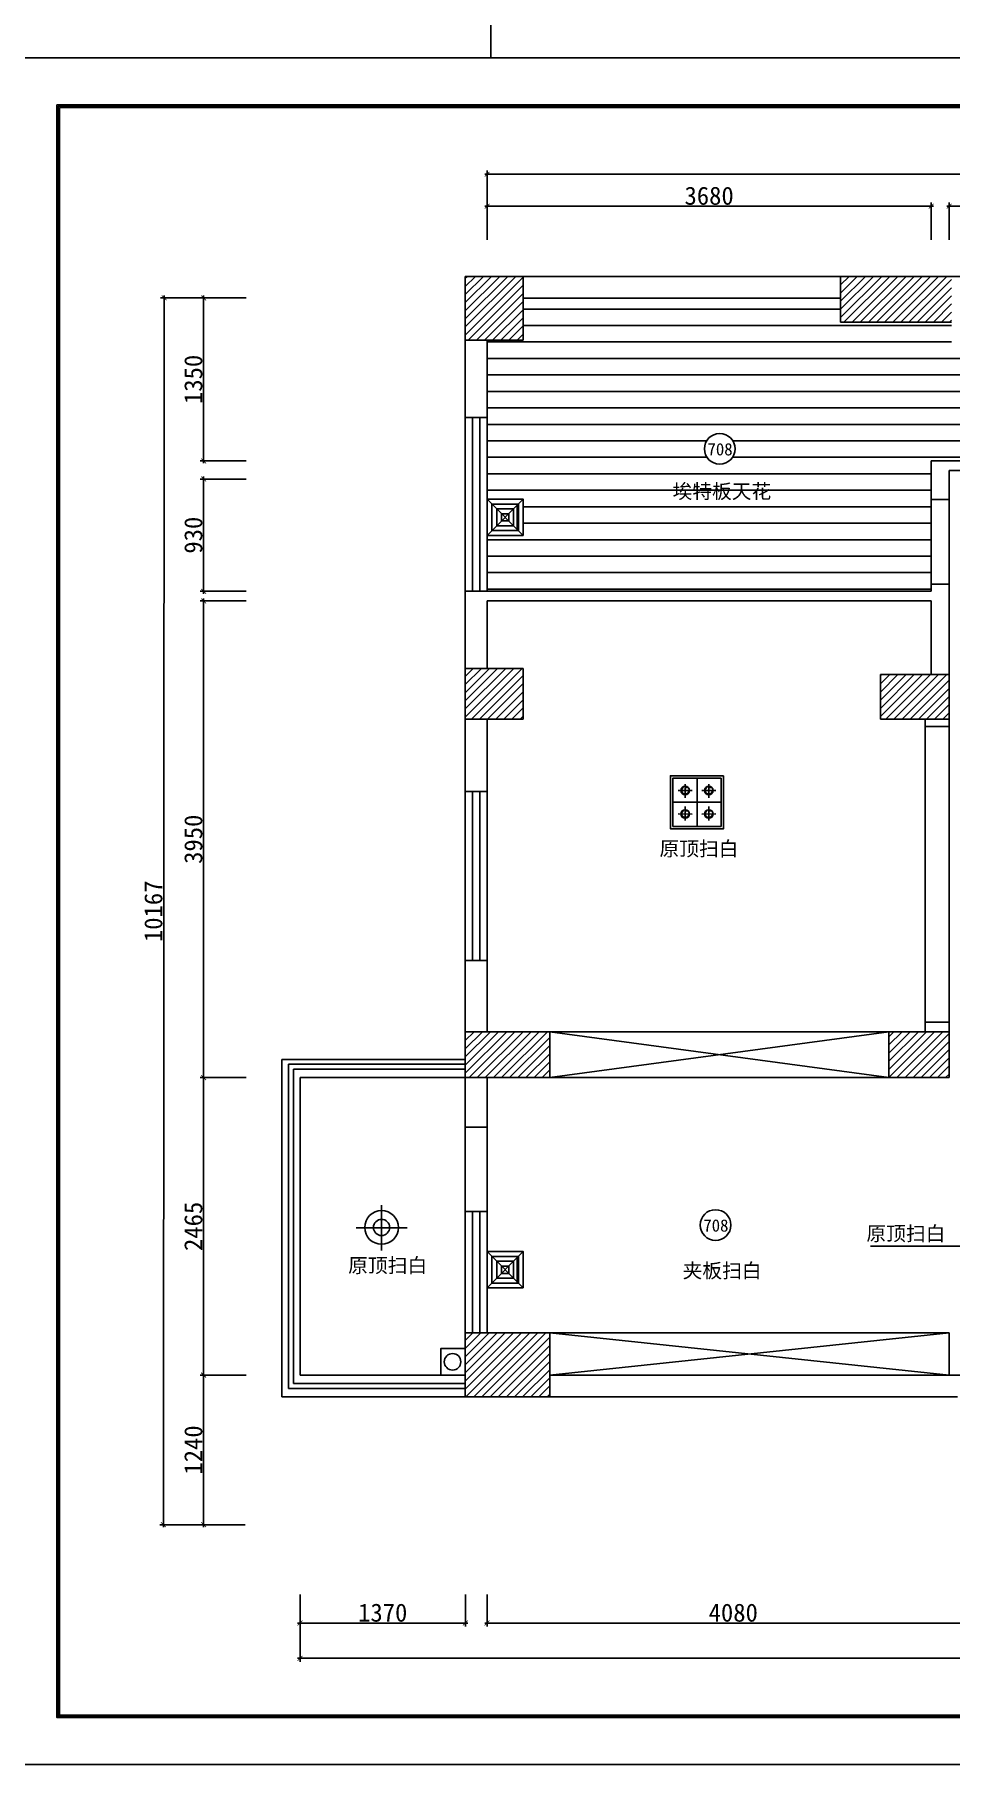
# Model space of a CAD drawing. Header units: millimetres. Extents: x 71641 to 191108, y -23091 to 29972.
# Drawn here: x 131577 to 139167, y -1139 to 13196 of the extents above; entities that cross this region are included whole.
import ezdxf

# ---------------------------------------------------------------- set-up
doc = ezdxf.new("R2010")
doc.units = ezdxf.units.MM
doc.linetypes.add('ACAD_ISO10W100', pattern=[18, 12, -3, 0, -3])
doc.layers.add('00', color=1, linetype='Continuous')
doc.layers.add('家具', color=40, linetype='Continuous')
doc.layers.add('4', color=4, linetype='Continuous', lineweight=5)
doc.styles.add('30', font='SimSun.ttf', dxfattribs={"height": 75})
doc.styles.add('50', font='SimSun.ttf', dxfattribs={"height": 150})
doc.styles.add('60', font='SimSun.ttf', dxfattribs={"height": 180})
doc.dimstyles.new('30', dxfattribs={"dimscale": 0, "dimtxt": 90, "dimasz": 20, "dimexe": 20, "dimexo": 20, "dimgap": 10, "dimtad": 1, "dimdec": 0, "dimzin": 0, "dimdsep": 46, "dimtxsty": '30', "dimblk": 'ARCHTICK', "dimcen": 20, "dimdle": 10, "dimclrd": 8, "dimclre": 8, "dimclrt": 2, "dimadec": 0, "dimazin": 0, "dimtfac": 1, "dimtdec": 0, "dimtmove": 2, "dimatfit": 3, "dimldrblk": 'DOT', "dimfxl": 0, "dimtolj": 2, "dimtzin": 0, "dimlwd": -1, "dimarcsym": 0})
doc.dimstyles.new('50', dxfattribs={"dimscale": 0, "dimtxt": 150, "dimasz": 40, "dimexe": 30, "dimexo": 30, "dimgap": 10, "dimtad": 1, "dimdec": 0, "dimzin": 4, "dimdsep": 46, "dimtxsty": '50', "dimblk": 'ARCHTICK', "dimcen": 40, "dimdle": 20, "dimclrd": 8, "dimclre": 8, "dimclrt": 2, "dimadec": 0, "dimazin": 0, "dimtfac": 1, "dimtdec": 0, "dimtmove": 2, "dimatfit": 3, "dimldrblk": 'DOT', "dimfxl": 0, "dimtolj": 1, "dimtzin": 0, "dimlwd": -1, "dimarcsym": 0})
pattern_1 = [(45, (44340.585, 31906.157), (-33.67596, 33.67596), [])]

# ---------------------------------------------------------------- blocks, each defined once
blk = doc.blocks.new('_ARCHTICK')
at = {"color": 0, "linetype": 'ByBlock', "const_width": 0.15}
blk.add_lwpolyline([(-0.5, -0.5), (0.5, 0.5)], dxfattribs=at)
blk = doc.blocks.new('*D70')
at = {"color": 8, "lineweight": -2}
for p, q in [((133330, 8503), (132948, 8503)), ((133330, 4553), (132948, 4553))]:
    blk.add_line(p, q, dxfattribs=at)
at = {"color": 8}
blk.add_line((132978, 4533), (132978, 8523), dxfattribs=at)
at = {"layer": 'Defpoints', "color": 0}
for p in [(132978, 8503), (133360, 8503), (133360, 4553)]:
    blk.add_point(p, dxfattribs=at)
at = {"color": 8, "xscale": 40, "yscale": 40, "zscale": 40}
for p, rotation in [((132978, 8503), 90), ((132978, 4553), 270)]:
    blk.add_blockref('_ARCHTICK', p, dxfattribs=dict(at, rotation=rotation))
at = {"color": 2, "insert": (132893, 6528), "char_height": 150, "attachment_point": 5, "rotation": 90, "style": '50'}
blk.add_mtext('\\A1;3950', dxfattribs=at)
blk = doc.blocks.new('_Dot')
at = {"color": 0, "linetype": 'ByBlock', "lineweight": -2}
blk.add_line((-0.5, 0), (-1, 0), dxfattribs=at)
at = {"color": 0, "linetype": 'ByBlock', "const_width": 0.5}
blk.add_lwpolyline([(-0.25, 0, 1), (0.25, 0, 1)], format="xyb", close=True, dxfattribs=at)
blk = doc.blocks.new('DOT')
at = {"color": 0, "linetype": 'ByBlock'}
blk.add_line((-0.5, 0), (-1, 0), dxfattribs=at)
at = {"color": 0, "linetype": 'ByBlock', "const_width": 0.5}
blk.add_lwpolyline([(-0.25, 0, 1), (0.25, 0, 1)], format="xyb", close=True, dxfattribs=at)
blk = doc.blocks.new('*D73')
at = {"color": 8, "lineweight": -2}
for p, q in [((133330, 11014), (132621, 11015)), ((133323, 847), (132614, 847))]:
    blk.add_line(p, q, dxfattribs=at)
at = {"color": 8}
blk.add_line((132644, 827), (132651, 11034), dxfattribs=at)
at = {"layer": 'Defpoints', "color": 0}
for p in [(132651, 11014), (133360, 11014), (133353, 847)]:
    blk.add_point(p, dxfattribs=at)
at = {"color": 8, "xscale": 40, "yscale": 40, "zscale": 40}
for p, rotation in [((132651, 11014), 89.96048899156499), ((132644, 847), 269.960488991565)]:
    blk.add_blockref('_ARCHTICK', p, dxfattribs=dict(at, rotation=rotation))
at = {"color": 2, "insert": (132562, 5931), "char_height": 150, "attachment_point": 5, "rotation": 89.9605, "style": '50'}
blk.add_mtext('\\A1;10167', dxfattribs=at)
blk = doc.blocks.new('*D74')
at = {"color": 8, "lineweight": -2}
for p, q in [((133777, 270), (133777, -289)), ((146387, 270), (146387, -289))]:
    blk.add_line(p, q, dxfattribs=at)
at = {"color": 8}
blk.add_line((146407, -259), (133757, -259), dxfattribs=at)
at = {"layer": 'Defpoints', "color": 0}
for p in [(133777, 300), (146387, 300), (133777, -259)]:
    blk.add_point(p, dxfattribs=at)
at = {"color": 8, "xscale": 40, "yscale": 40, "zscale": 40}
for p, rotation in [((133777, -259), 179.9999999999972), ((146387, -259), 359.9999999999972)]:
    blk.add_blockref('_ARCHTICK', p, dxfattribs=dict(at, rotation=rotation))
at = {"color": 2, "insert": (140082, -174), "char_height": 150, "attachment_point": 5, "style": '50'}
blk.add_mtext('\\A1;12610', dxfattribs=at)
blk = doc.blocks.new('*D75')
at = {"color": 8, "lineweight": -2}
for p, q in [((135327, 270), (135327, 3)), ((139407, 270), (139407, 3))]:
    blk.add_line(p, q, dxfattribs=at)
at = {"color": 8}
blk.add_line((135307, 33), (139427, 33), dxfattribs=at)
at = {"layer": 'Defpoints', "color": 0}
for p in [(135327, 300), (139407, 300), (139407, 33)]:
    blk.add_point(p, dxfattribs=at)
at = {"color": 8, "xscale": 40, "yscale": 40, "zscale": 40, "rotation": 180}
blk.add_blockref('_ARCHTICK', (135327, 33), dxfattribs=at)
at = {"color": 8, "xscale": 40, "yscale": 40, "zscale": 40}
blk.add_blockref('_ARCHTICK', (139407, 33), dxfattribs=at)
at = {"color": 2, "insert": (137367, 118), "char_height": 150, "attachment_point": 5, "style": '50'}
blk.add_mtext('\\A1;4080', dxfattribs=at)
blk = doc.blocks.new('*D76')
at = {"color": 8, "lineweight": -2}
for p, q in [((133330, 4553), (132948, 4553)), ((133330, 2088), (132948, 2088))]:
    blk.add_line(p, q, dxfattribs=at)
at = {"color": 8}
blk.add_line((132978, 2068), (132978, 4573), dxfattribs=at)
at = {"layer": 'Defpoints', "color": 0}
for p in [(132978, 4553), (133360, 4553), (133360, 2088)]:
    blk.add_point(p, dxfattribs=at)
at = {"color": 8, "xscale": 40, "yscale": 40, "zscale": 40}
for p, rotation in [((132978, 4553), 90), ((132978, 2088), 270)]:
    blk.add_blockref('_ARCHTICK', p, dxfattribs=dict(at, rotation=rotation))
at = {"color": 2, "insert": (132893, 3320), "char_height": 150, "attachment_point": 5, "rotation": 90, "style": '50'}
blk.add_mtext('\\A1;2465', dxfattribs=at)
blk = doc.blocks.new('*D78')
at = {"color": 8, "lineweight": -2}
for p, q in [((133777, 270), (133777, 3)), ((135147, 270), (135147, 3))]:
    blk.add_line(p, q, dxfattribs=at)
at = {"color": 8}
blk.add_line((133757, 33), (135167, 33), dxfattribs=at)
at = {"layer": 'Defpoints', "color": 0}
for p in [(133777, 300), (135147, 300), (135147, 33)]:
    blk.add_point(p, dxfattribs=at)
at = {"color": 8, "xscale": 40, "yscale": 40, "zscale": 40, "rotation": 180}
blk.add_blockref('_ARCHTICK', (133777, 33), dxfattribs=at)
at = {"color": 8, "xscale": 40, "yscale": 40, "zscale": 40}
blk.add_blockref('_ARCHTICK', (135147, 33), dxfattribs=at)
at = {"color": 2, "insert": (134462, 118), "char_height": 150, "attachment_point": 5, "style": '50'}
blk.add_mtext('\\A1;1370', dxfattribs=at)
blk = doc.blocks.new('*D77')
at = {"color": 8, "lineweight": -2}
for p, q in [((133330, 2087), (132948, 2087)), ((133323, 847), (132948, 847))]:
    blk.add_line(p, q, dxfattribs=at)
at = {"color": 8}
blk.add_line((132978, 2107), (132978, 827), dxfattribs=at)
at = {"layer": 'Defpoints', "color": 0}
for p in [(133360, 2087), (132978, 847), (133353, 847)]:
    blk.add_point(p, dxfattribs=at)
at = {"color": 8, "xscale": 40, "yscale": 40, "zscale": 40}
for p, rotation in [((132978, 2087), 90), ((132978, 847), 270)]:
    blk.add_blockref('_ARCHTICK', p, dxfattribs=dict(at, rotation=rotation))
at = {"color": 2, "insert": (132893, 1467), "char_height": 150, "attachment_point": 5, "rotation": 90, "style": '50'}
blk.add_mtext('\\A1;1240', dxfattribs=at)
blk = doc.blocks.new('*D65')
at = {"color": 8, "lineweight": -2}
for p, q in [((135327, 11496), (135327, 12069)), ((144837, 11496), (144837, 12069))]:
    blk.add_line(p, q, dxfattribs=at)
at = {"color": 8}
blk.add_line((135307, 12039), (144857, 12039), dxfattribs=at)
at = {"layer": 'Defpoints', "color": 0}
for p in [(144837, 12039), (135327, 11466), (144837, 11466)]:
    blk.add_point(p, dxfattribs=at)
at = {"color": 8, "xscale": 40, "yscale": 40, "zscale": 40, "rotation": 180}
blk.add_blockref('_ARCHTICK', (135327, 12039), dxfattribs=at)
at = {"color": 8, "xscale": 40, "yscale": 40, "zscale": 40}
blk.add_blockref('_ARCHTICK', (144837, 12039), dxfattribs=at)
at = {"color": 2, "insert": (140082, 12124), "char_height": 150, "attachment_point": 5, "style": '50'}
blk.add_mtext('\\A1;9510', dxfattribs=at)
blk = doc.blocks.new('*D358')
at = {"color": 8}
blk.add_line((135307, 11775), (139027, 11775), dxfattribs=at)
at = {"color": 8, "lineweight": -2}
for p, q in [((135327, 11496), (135327, 11805)), ((139007, 11496), (139007, 11805))]:
    blk.add_line(p, q, dxfattribs=at)
at = {"layer": 'Defpoints', "color": 0}
for p in [(139007, 11775), (135327, 11466), (139007, 11466)]:
    blk.add_point(p, dxfattribs=at)
at = {"color": 8, "xscale": 40, "yscale": 40, "zscale": 40, "rotation": 180}
blk.add_blockref('_ARCHTICK', (135327, 11775), dxfattribs=at)
at = {"color": 8, "xscale": 40, "yscale": 40, "zscale": 40}
blk.add_blockref('_ARCHTICK', (139007, 11775), dxfattribs=at)
at = {"color": 2, "insert": (137167, 11860), "char_height": 150, "attachment_point": 5, "style": '50'}
blk.add_mtext('\\A1;3680', dxfattribs=at)
blk = doc.blocks.new('*D359')
at = {"color": 8}
blk.add_line((139137, 11775), (140027, 11775), dxfattribs=at)
at = {"color": 8, "lineweight": -2}
for p, q in [((139157, 11496), (139157, 11805)), ((140007, 11496), (140007, 11805))]:
    blk.add_line(p, q, dxfattribs=at)
at = {"layer": 'Defpoints', "color": 0}
for p in [(140007, 11775), (139157, 11466), (140007, 11466)]:
    blk.add_point(p, dxfattribs=at)
at = {"color": 8, "xscale": 40, "yscale": 40, "zscale": 40, "rotation": 180}
blk.add_blockref('_ARCHTICK', (139157, 11775), dxfattribs=at)
at = {"color": 8, "xscale": 40, "yscale": 40, "zscale": 40}
blk.add_blockref('_ARCHTICK', (140007, 11775), dxfattribs=at)
at = {"color": 2, "insert": (139582, 11860), "char_height": 150, "attachment_point": 5, "style": '50'}
blk.add_mtext('\\A1;850', dxfattribs=at)
blk = doc.blocks.new('*D360')
at = {"color": 8, "lineweight": -2}
for p, q in [((133330, 11014), (132948, 11014)), ((133330, 9664), (132948, 9664))]:
    blk.add_line(p, q, dxfattribs=at)
at = {"color": 8}
blk.add_line((132978, 9644), (132978, 11034), dxfattribs=at)
at = {"layer": 'Defpoints', "color": 0}
for p in [(132978, 11014), (133360, 11014), (133360, 9664)]:
    blk.add_point(p, dxfattribs=at)
at = {"color": 8, "xscale": 40, "yscale": 40, "zscale": 40}
for p, rotation in [((132978, 11014), 90), ((132978, 9664), 270)]:
    blk.add_blockref('_ARCHTICK', p, dxfattribs=dict(at, rotation=rotation))
at = {"color": 2, "insert": (132893, 10339), "char_height": 150, "attachment_point": 5, "rotation": 90, "style": '50'}
blk.add_mtext('\\A1;1350', dxfattribs=at)
blk = doc.blocks.new('*D361')
at = {"color": 8, "lineweight": -2}
for p, q in [((133330, 9513), (132948, 9513)), ((133330, 8583), (132948, 8583))]:
    blk.add_line(p, q, dxfattribs=at)
at = {"color": 8}
blk.add_line((132978, 8563), (132978, 9533), dxfattribs=at)
at = {"layer": 'Defpoints', "color": 0}
for p in [(132978, 9513), (133360, 9513), (133360, 8583)]:
    blk.add_point(p, dxfattribs=at)
at = {"color": 8, "xscale": 40, "yscale": 40, "zscale": 40}
for p, rotation in [((132978, 9513), 90), ((132978, 8583), 270)]:
    blk.add_blockref('_ARCHTICK', p, dxfattribs=dict(at, rotation=rotation))
at = {"color": 2, "insert": (132893, 9048), "char_height": 150, "attachment_point": 5, "rotation": 90, "style": '50'}
blk.add_mtext('\\A1;930', dxfattribs=at)

msp = doc.modelspace()

# ---------------------------------------------------------------- hatches: boundary and pattern name
h = msp.add_hatch()
h.set_pattern_fill('ANSI31', color=8, scale=15, style=0)
h.set_pattern_definition(pattern_1)
h.paths.add_polyline_path([(135626.6, 11193), (135146.6, 11193), (135146.6, 10663), (135626.6, 10663)])
h.paths.add_polyline_path([(135146.6, 7523), (135626.6, 7523), (135626.6, 7943), (135146.6, 7943)])
h.paths.add_polyline_path([(145016.6, 7583), (145016.6, 7933), (144516.6, 7933), (144516.6, 7583)])
h.paths.add_polyline_path([(145016.6, 10653), (145016.6, 11193), (144576.6, 11193), (144576.6, 10653)])
h = msp.add_hatch()
h.set_pattern_fill('ANSI31', color=8, scale=15, style=0)
h.set_pattern_definition(pattern_1)
h.paths.add_polyline_path([(138256.6, 11193), (138256.6, 10813), (139176.6, 10813), (139176.6, 11193)])
h = msp.add_hatch()
h.set_pattern_fill('LINE', color=155, scale=43, style=0)
h.paths.add_polyline_path([(138256.6, 10813), (138256.6, 11013), (135626.6, 11013), (135626.6, 10663), (135326.6, 10663), (135326.6, 9345.6), (135626.6, 9345.6), (135626.6, 9045.6), (135326.6, 9045.6), (135326.6, 8583), (139006.6, 8583), (139006.6, 8643), (139006.6, 9343.2), (139006.6, 9663), (140006.6, 9663), (140006.6, 11013), (139376.6, 11013), (139376.6, 10613), (139176.6, 10613), (139176.6, 10813)])
h.paths.add_polyline_path([(137381.9, 9763.6, -1), (137127.8, 9763.6, -1)], flags=16)
h.paths.add_polyline_path([(137129, 9684.4), (137395.9, 9684.4), (137395.9, 9833), (137129, 9833)], flags=24)
h.paths.add_polyline_path([(136824.2, 9294), (137756.5, 9294), (137756.5, 9531), (136824.2, 9531)], flags=24)
h = msp.add_hatch()
h.set_pattern_fill('ANSI31', color=8, scale=15, style=0)
h.set_pattern_definition(pattern_1)
h.paths.add_polyline_path([(138586.6, 7893), (138586.6, 7523), (139156.6, 7523), (139156.6, 7893)])
h = msp.add_hatch()
h.set_pattern_fill('ANSI31', color=8, scale=15, style=0)
h.set_pattern_definition([(45, (40079.755, -23.496), (-33.67596, 33.67596), [])])
h.paths.add_polyline_path([(135146.6, 4933), (135146.6, 4553), (135846.6, 4553), (135846.6, 4933)])
h = msp.add_hatch()
h.set_pattern_fill('ANSI31', color=8, scale=15, style=0)
h.set_pattern_definition([(45, (57478.805, 7970.166), (-33.67596, 33.67596), [])])
h.paths.add_polyline_path([(138656.6, 4933), (138656.6, 4553), (139156.6, 4553), (139156.6, 4933)])
h = msp.add_hatch()
h.set_pattern_fill('ANSI31', color=8, scale=15, style=0)
h.set_pattern_definition([(45, (57418.805, 10790.166), (-33.67596, 33.67596), [])])
h.paths.add_polyline_path([(135846.6, 1906.7), (135846.6, 2436.7), (135146.6, 2436.7), (135146.6, 1906.7)])

# ---------------------------------------------------------------- linework, layer by layer
at = {"color": 3, "lineweight": -2}
msp.add_line((150897.9, 12615), (131762, 12615), dxfattribs=at)
for p, q in [((135146.6, 4553), (135146.6, 11193)), ((135626.6, 11193), (135146.6, 11193)), ((135626.6, 11193), (145016.6, 11193)), ((135626.6, 10663), (135626.6, 11193)), ((138256.6, 10813), (138256.6, 11189.2)), ((138256.6, 11013), (135626.6, 11013)), ((139176.6, 10813), (138256.6, 10813)), ((135626.6, 10663), (135146.6, 10663)), ((135326.6, 8583), (135326.6, 10663)), ((135326.6, 10023), (135146.6, 10023)), ((139006.6, 9343), (139006.6, 9663)), ((139006.6, 9663), (140006.6, 9663)), ((139156.6, 9343), (139156.6, 9583)), ((139156.6, 9583), (140006.6, 9583)), ((139006.6, 9343), (139156.6, 9343)), ((139006.6, 8643), (139156.6, 8643)), ((139006.6, 8583), (139006.6, 8643)), ((139156.6, 8643), (139156.6, 7893)), ((135326.6, 8583), (135146.6, 8583)), ((135326.6, 8583), (139006.6, 8583)), ((135326.6, 8503), (139006.6, 8503)), ((135326.6, 7943), (135326.6, 8503)), ((139006.6, 7893), (139006.6, 8503)), ((135626.6, 7943), (135146.6, 7943)), ((135626.6, 7523), (135626.6, 7943)), ((139156.6, 7893), (138586.6, 7893)), ((138586.6, 7523), (138586.6, 7893)), ((139156.6, 7523), (139156.6, 7893)), ((135626.6, 7523), (135146.6, 7523)), ((135326.6, 4933), (135326.6, 7523)), ((138586.6, 7523), (139156.6, 7523)), ((138956.6, 7463), (138956.6, 7523)), ((138956.6, 7463), (139156.6, 7463)), ((139156.6, 7463), (139156.6, 7523)), ((135326.6, 6923), (135146.6, 6923)), ((135326.6, 5523), (135146.6, 5523)), ((135146.6, 4553), (135146.6, 4933)), ((135846.6, 4933), (135146.6, 4933)), ((135846.6, 4553), (135846.6, 4933)), ((138656.6, 4553), (138656.6, 4933)), ((138656.6, 4933), (139156.6, 4933)), ((138656.6, 4933), (139156.6, 4933)), ((139156.6, 4553), (139156.6, 4933)), ((135146.6, 4553), (135846.6, 4553)), ((135146.6, 4143), (135146.6, 4553)), ((135326.6, 4143), (135326.6, 4553)), ((138656.6, 4553), (139156.6, 4553)), ((138656.6, 4553), (139156.6, 4553)), ((135326.6, 4143), (135146.6, 4143)), ((135326.6, 4143), (135146.6, 4143)), ((135146.6, 2436.7), (135146.6, 3443)), ((135326.6, 3443), (135146.6, 3443)), ((135326.6, 3443), (135146.6, 3443)), ((135326.6, 3443), (135146.6, 3443)), ((135326.6, 3443), (135146.6, 3443)), ((135326.6, 2436.7), (135326.6, 3443)), ((135146.6, 1906.7), (135146.6, 2436.7)), ((135846.6, 2436.7), (135146.6, 2436.7)), ((135846.6, 1906.7), (135846.6, 2436.7)), ((139406.6, 2086.7), (135846.6, 2086.7)), ((139226.6, 1906.7), (135146.6, 1906.7))]:
    msp.add_line(p, q)
at = {"color": 3}
for p, q in [((135206.6, 8583), (135206.6, 10023)), ((135266.6, 8583), (135266.6, 10023)), ((137066.6, 6634.5), (137066.6, 7034.5)), ((135206.6, 5523), (135206.6, 6923)), ((135266.6, 5523), (135266.6, 6923)), ((136866.6, 6834.5), (137266.6, 6834.5)), ((135846.6, 4933), (138656.6, 4933)), ((135846.6, 4553), (138656.6, 4553)), ((135846.6, 4553), (138656.6, 4553)), ((134451, 3496.1), (134451, 3119.1)), ((135206.6, 2436.7), (135206.6, 3443)), ((135266.6, 2436.7), (135266.6, 3443)), ((134241, 3307.4), (134664.6, 3307.4)), ((139156.6, 2436.7), (135846.6, 2436.7)), ((139156.6, 2436.7), (139156.6, 2086.7))]:
    msp.add_line(p, q, dxfattribs=at)
at = {"color": 8}
for p, q in [((139006.6, 9343.2), (139006.6, 8643)), ((139156.6, 9346.5), (139156.6, 8643)), ((135575.1, 9085.6), (135575.1, 9305.6)), ((138956.6, 5013), (138956.6, 7463)), ((139156.6, 5013), (139156.6, 7463)), ((135846.6, 4933), (138656.6, 4553)), ((138656.6, 4933), (135846.6, 4553)), ((135146.6, 3443), (135146.6, 4143)), ((135326.6, 3443), (135326.6, 4143)), ((135575.1, 2850.6), (135575.1, 3070.6)), ((139156.6, 2086.7), (135846.6, 2436.7)), ((135846.6, 2086.7), (139156.6, 2436.7))]:
    msp.add_line(p, q, dxfattribs=at)
at = {"color": 8, "ltscale": 50}
for p, q in [((136910.5, 6931), (137027.4, 6932.1)), ((136969.6, 6870.5), (136968.6, 6984.7)), ((137222.7, 6931), (137105.8, 6932.1)), ((137163.6, 6870.5), (137164.6, 6984.7)), ((136910.5, 6738), (137027.4, 6736.9)), ((136969.6, 6798.5), (136968.6, 6684.3)), ((137222.7, 6738), (137105.8, 6736.9)), ((137163.6, 6798.5), (137164.6, 6684.3))]:
    msp.add_line(p, q, dxfattribs=at)
at = {"color": 0}
for p, q in [((138956.6, 4933), (138956.6, 5013)), ((139156.6, 5013), (138956.6, 5013)), ((139156.6, 4933), (139156.6, 5013)), ((135176.6, 4143), (135326.6, 4143)), ((135176.6, 3443), (135326.6, 3443))]:
    msp.add_line(p, q, dxfattribs=at)
at = {"color": 1}
for p, q in [((133626.6, 4703), (133626.6, 1906.7)), ((135146.6, 4703), (133626.6, 4703)), ((133776.6, 4553), (133776.6, 2086.7)), ((135146.6, 4553), (133776.6, 4553)), ((135146.6, 2086.7), (133776.6, 2086.7)), ((135146.6, 1906.7), (133626.6, 1906.7))]:
    msp.add_line(p, q, dxfattribs=at)
at = {"color": 4}
for p, q in [((133681.6, 1976.7), (133681.6, 4663)), ((135146.6, 4663), (133681.6, 4663)), ((133721.6, 2016.7), (133721.6, 4623)), ((135146.6, 4623), (133721.6, 4623)), ((135146.6, 2016.7), (133721.6, 2016.7)), ((135146.6, 1976.7), (133681.6, 1976.7))]:
    msp.add_line(p, q, dxfattribs=at)
at = {"color": 3, "lineweight": -2}
for points in [[(131762, 12615), (150897.9, 12615), (150897.9, -751.1), (131762, -751.1)], [(131772.9, 12604.2), (150887.1, 12604.2), (150887.1, -740.3), (131772.9, -740.3)], [(131783.7, 12593.4), (150876.3, 12593.4), (150876.3, -729.4), (131783.7, -729.4)]]:
    msp.add_lwpolyline(points, close=True, dxfattribs=at)
at = {"color": 3}
msp.add_lwpolyline([(137286.6, 7054.5), (136846.6, 7054.5), (136846.6, 6614.5), (137286.6, 6614.5)], close=True, dxfattribs=at)
at = {"color": 8}
msp.add_lwpolyline([(137266.6, 7034.5), (136866.6, 7034.5), (136866.6, 6634.5), (137266.6, 6634.5)], close=True, dxfattribs=at)
at = {"color": 1}
msp.add_lwpolyline([(135146.6, 2307.5), (134943.4, 2307.5), (134943.4, 2086.7), (135146.6, 2086.7)], close=True, dxfattribs=at)
at = {"color": 3}
for centre, radius in [((137254.9, 9763.6), 127.1), ((134452.4, 3311.2), 139.7), ((137220.4, 3331), 127.1), ((134452.4, 3311.2), 67.1)]:
    msp.add_circle(centre, radius, dxfattribs=at)
at = {"color": 8, "ltscale": 50}
for centre in [(136969.1, 6931.5), (137164.1, 6931.5), (136969.1, 6737.4), (137164.1, 6737.4)]:
    msp.add_circle(centre, 35.2, dxfattribs=at)
at = {"color": 3, "linetype": 'ACAD_ISO10W100', "ltscale": 10}
for centre in [(136969.1, 6931.5), (137164.1, 6931.5), (136969.1, 6737.4), (137164.1, 6737.4)]:
    msp.add_circle(centre, 28.9, dxfattribs=at)
at = {"color": 1}
msp.add_circle((135040.8, 2197.5), 68.4, dxfattribs=at)
at = {"layer": '00', "color": 8, "lineweight": -2}
for points in [[(115445.5, 27144), (135356.6, 27144), (135356.6, 13002.6), (115445.5, 13002.6)], [(131374.4, 13002.6), (151285.5, 13002.6), (151285.5, -1138.7), (131374.4, -1138.7)]]:
    msp.add_lwpolyline(points, close=True, dxfattribs=at)
at = {"layer": '家具', "color": 8, "linetype": 'Continuous'}
for p, q in [((135326.6, 9345.6), (135626.6, 9045.6)), ((135326.6, 9045.6), (135626.6, 9345.6)), ((135326.6, 3110.6), (135626.6, 2810.6)), ((135326.6, 2810.6), (135626.6, 3110.6))]:
    msp.add_line(p, q, dxfattribs=at)
at = {"layer": '家具', "color": 3, "linetype": 'Continuous'}
for points in [[(135626.6, 9045.6), (135626.6, 9345.6), (135326.6, 9345.6), (135326.6, 9045.6)], [(135626.6, 2810.6), (135626.6, 3110.6), (135326.6, 3110.6), (135326.6, 2810.6)]]:
    msp.add_lwpolyline(points, close=True, dxfattribs=at)
at = {"layer": '家具', "color": 8, "linetype": 'Continuous'}
for points in [[(135586.6, 9085.6), (135586.6, 9305.6), (135366.6, 9305.6), (135366.6, 9085.6)], [(135546.6, 9125.6), (135546.6, 9265.6), (135406.6, 9265.6), (135406.6, 9125.6)], [(135506.6, 9165.6), (135506.6, 9225.6), (135446.6, 9225.6), (135446.6, 9165.6)], [(135586.6, 2850.6), (135586.6, 3070.6), (135366.6, 3070.6), (135366.6, 2850.6)], [(135546.6, 2890.6), (135546.6, 3030.6), (135406.6, 3030.6), (135406.6, 2890.6)], [(135506.6, 2930.6), (135506.6, 2990.6), (135446.6, 2990.6), (135446.6, 2930.6)]]:
    msp.add_lwpolyline(points, close=True, dxfattribs=at)

# ---------------------------------------------------------------- texts
at = {"color": 2}
for s, height, style, p in [('708', 101.92, '50', (137153.7, 9709.1)), ('埃特板天花', 120, '60', (136863.7, 9351.5)), ('708', 101.92, '50', (137119.2, 3276.5))]:
    msp.add_text(s, height=height, dxfattribs=dict(at, style=style)).set_placement(p)
at = {"layer": '4', "color": 2, "char_height": 120, "attachment_point": 1, "style": '60'}
for s, insert in [('原顶扫白', (136755.8, 6510)), ('原顶扫白', (138470.5, 3321.2)), ('原顶扫白', (134175.8, 3056.7)), ('夹板扫白', (136947.1, 3013))]:
    msp.add_mtext(s, dxfattribs=dict(at, insert=insert))

# ---------------------------------------------------------------- dimensions: what is measured, and where the dimension line sits
for p1, p2, distance, picture, middle in [((135326.6, 11466.5), (144836.6, 11466.5), 572.1, '*D65', (140081.6, 12123.6)), ((133353.4, 846.7), (133360.4, 11014), 709.4, '*D73', (132562.4, 5930.9)), ((133360.4, 8583), (133360.4, 9513), 382, '*D361', (132893.4, 9048)), ((146386.6, 299.7), (133776.6, 299.7), 558.5, '*D74', (140081.6, -173.8))]:
    dim = msp.add_aligned_dim(p1=p1, p2=p2, distance=distance, dimstyle='50', override={"dimscale": 1, "dimldrblk": 'DOT'})
    dim.commit()
    dim.dimension.update_dxf_attribs({"geometry": picture, "text_midpoint": middle})
for base, p1, p2, picture, middle in [((139006.6, 11774.5), (135326.6, 11466.5), (139006.6, 11466.5), '*D358', (137166.6, 11859.5)), ((140006.6, 11774.5), (139156.6, 11466.5), (140006.6, 11466.5), '*D359', (139581.6, 11859.5)), ((135146.6, 32.8), (133776.6, 299.7), (135146.6, 299.7), '*D78', (134461.6, 117.8)), ((139406.6, 32.8), (135326.6, 299.7), (139406.6, 299.7), '*D75', (137366.6, 117.8))]:
    dim = msp.add_linear_dim(base=base, p1=p1, p2=p2, dimstyle='50', override={"dimscale": 1, "dimldrblk": 'DOT'})
    dim.commit()
    dim.dimension.update_dxf_attribs({"geometry": picture, "text_midpoint": middle})
for base, p1, p2, picture, middle in [((132978.4, 11014), (133360.4, 9664), (133360.4, 11014), '*D360', (132893.4, 10339)), ((132978.4, 8503), (133360.4, 4553), (133360.4, 8503), '*D70', (132893.4, 6528)), ((132978.4, 4553), (133360.4, 2087.7), (133360.4, 4553), '*D76', (132893.4, 3320.4)), ((132978.4, 846.7), (133360.4, 2086.7), (133353.4, 846.7), '*D77', (132893.4, 1466.7))]:
    dim = msp.add_linear_dim(base=base, p1=p1, p2=p2, angle=270, dimstyle='50', override={"dimscale": 1, "dimldrblk": 'DOT'})
    dim.commit()
    dim.dimension.update_dxf_attribs({"geometry": picture, "text_midpoint": middle})

# ---------------------------------------------------------------- leaders
msp.add_leader([(139658.6, 3155.4), (138503.2, 3155.4)], dimstyle='30', override={"dimscale": 1, "dimtxt": 75, "dimtad": 0, "dimldrblk": 'DOT'})

doc.saveas('drawing.dxf')
